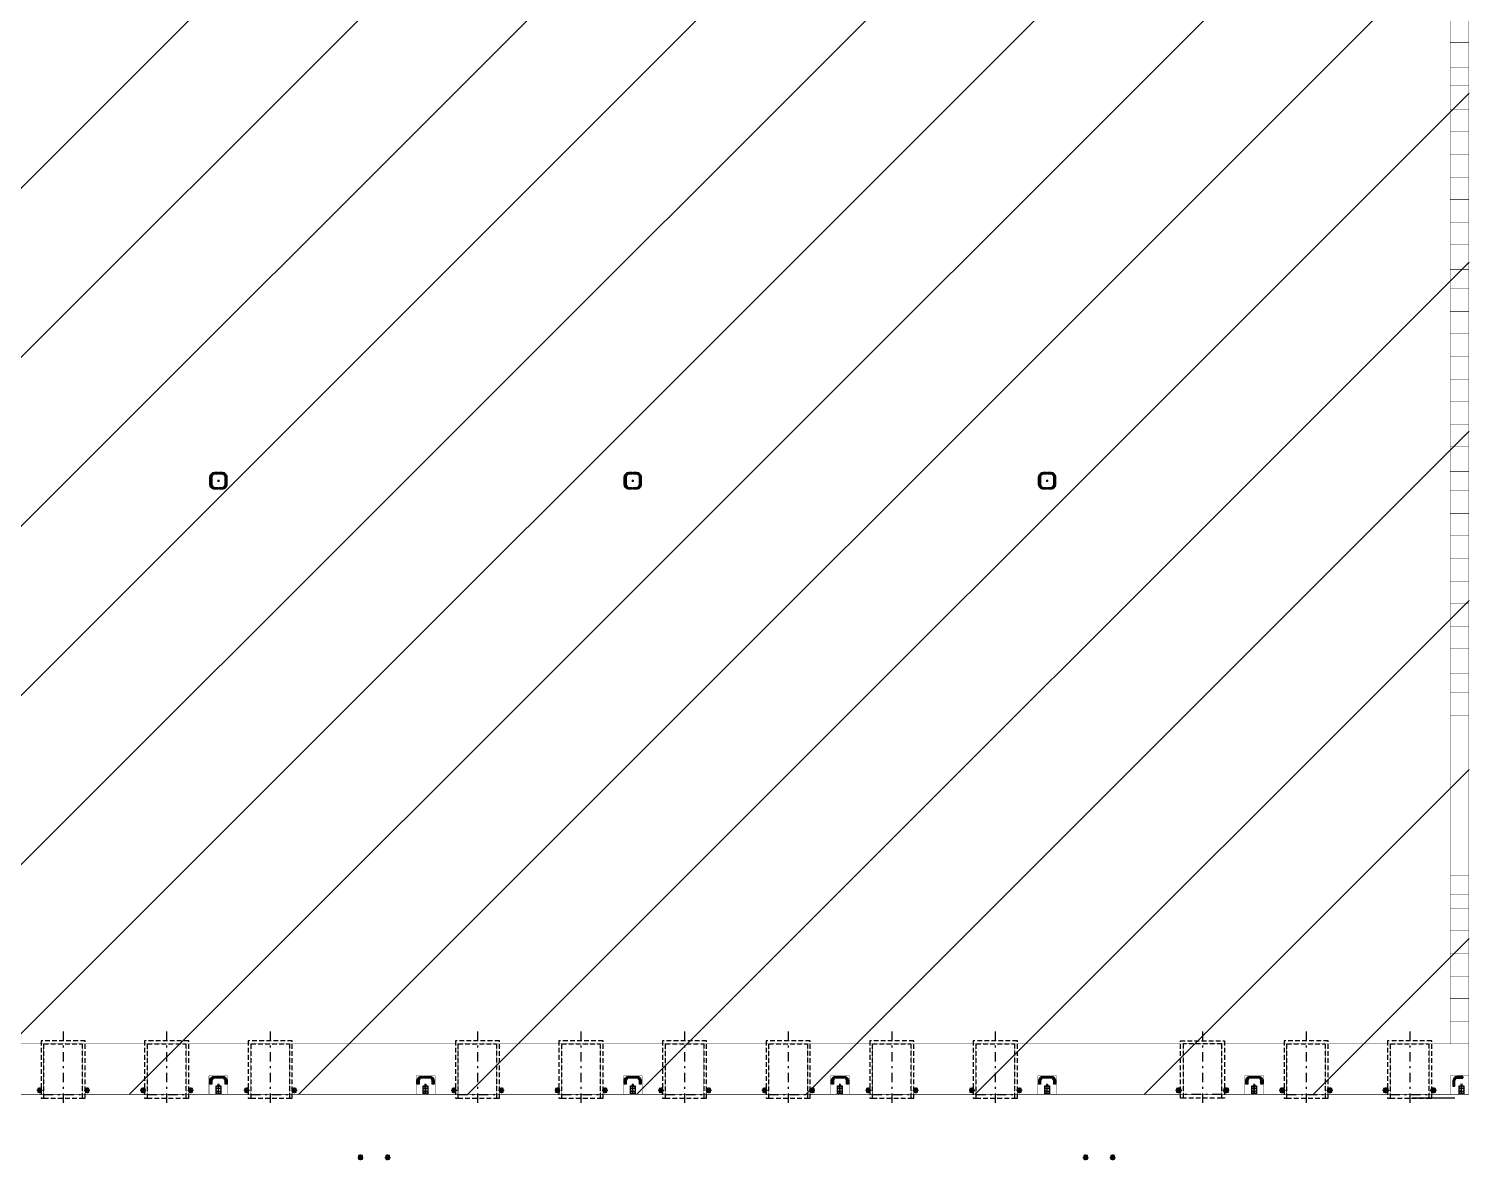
# Model space of a CAD drawing. Header units: millimetres. Extents: x 64 to 660, y 33 to 427.
# Drawn here: x 315.4 to 391.9, y 278.7 to 338.8 of the extents above; entities that cross this region are included whole.
import ezdxf

# ---------------------------------------------------------------- set-up
doc = ezdxf.new("R2010")
doc.units = ezdxf.units.MM
for name, pattern in [('CONTIN', [0]), ('DASHDOT', [1, 0.5, -0.25, 0, -0.25]), ('HIDDEN', [0.375, 0.25, -0.125])]:
    doc.linetypes.add(name, pattern=pattern)
for name, color, linetype in [('0 ESTRUCTURA', 3, 'Continuous'), ('A-CARP-DEFENSAS', 37, 'Continuous'), ('A-ESTR-DOCK', 7, 'Continuous'), ('A-PAV-JUNTA-CONTRACCION-01', 7, 'Continuous'), ('A-PAV-JUNTA-CONTRACCION-02', 251, 'CONTIN'), ('A-PAV-JUNTA-DILATACION', 251, 'Continuous'), ('A-PAV-JUNTA-EXPANSION', 251, 'Continuous')]:
    doc.layers.add(name, color=color, linetype=linetype)
doc.layers.add('H-1', color=7, linetype='Continuous', lineweight=18, true_color=0xffffff)

# ---------------------------------------------------------------- blocks, each defined once
blk = doc.blocks.new('*U45')
at = {"true_color": 0xf3e03b}
h = blk.add_hatch(color=53, dxfattribs=at)
h.dxf.hatch_style = 1
edge = h.paths.add_edge_path()
edge.add_line((0.35, 0.025), (0.35, 0.2))
edge.add_arc((0.2, 0.2), 0.15, 360, 450)
edge.add_line((0.2, 0.35), (-0.2, 0.35))
edge.add_arc((-0.2, 0.2), 0.15, 90, 180)
edge.add_line((-0.35, 0.2), (-0.35, 0.025))
edge.add_line((-0.35, 0.025), (-0.45, 0.025))
edge.add_line((-0.45, 0.025), (-0.45, 0.2))
edge.add_arc((-0.2, 0.2), 0.25, 90, 180, ccw=False)
edge.add_line((-0.2, 0.45), (0.2, 0.45))
edge.add_arc((0.2, 0.2), 0.25, 0, 90, ccw=False)
edge.add_line((0.45, 0.2), (0.45, 0.025))
edge.add_line((0.45, 0.025), (0.35, 0.025))
at = {"color": 253, "linetype": 'DASHDOT', "ltscale": 0.2}
for p, q in [((-0.05, 0), (0.05, 0)), ((0, -0.05), (0, 0.05))]:
    blk.add_line(p, q, dxfattribs=at)
blk.add_lwpolyline([(0.35, 0.025), (0.35, 0.2, 0.414214), (0.2, 0.35), (-0.2, 0.35, 0.414214), (-0.35, 0.2), (-0.35, 0.025), (-0.45, 0.025), (-0.45, 0.2, -0.414214), (-0.2, 0.45), (0.2, 0.45, -0.414214), (0.45, 0.2), (0.45, 0.025)], format="xyb", close=True)
blk.add_lwpolyline([(0.4, 0), (0.4, 0.2, 0.414214), (0.2, 0.4), (-0.2, 0.4, 0.414214), (-0.4, 0.2), (-0.4, 0)], format="xyb", dxfattribs=at)
at = {"color": 251, "linetype": 'HIDDEN', "ltscale": 0.1}
for centre in [(-0.4, 0.1), (0, 0.4), (0.4, 0.1)]:
    blk.add_circle(centre, 0.05, dxfattribs=at)
blk = doc.blocks.new('*U13')
at = {"true_color": 0xf3e03b}
h = blk.add_hatch(color=53, dxfattribs=at)
h.dxf.hatch_style = 1
edge = h.paths.add_edge_path()
edge.add_line((-0.35, -0.025), (-0.35, -0.2))
edge.add_arc((-0.2, -0.2), 0.15, 180, 270)
edge.add_line((-0.2, -0.35), (0.2, -0.35))
edge.add_arc((0.2, -0.2), 0.15, 270, 360)
edge.add_line((0.35, -0.2), (0.35, -0.025))
edge.add_line((0.35, -0.025), (0.45, -0.025))
edge.add_line((0.45, -0.025), (0.45, -0.2))
edge.add_arc((0.2, -0.2), 0.25, -90, 0, ccw=False)
edge.add_line((0.2, -0.45), (-0.2, -0.45))
edge.add_arc((-0.2, -0.2), 0.25, 180, 270, ccw=False)
edge.add_line((-0.45, -0.2), (-0.45, -0.025))
edge.add_line((-0.45, -0.025), (-0.35, -0.025))
at = {"color": 253, "linetype": 'DASHDOT', "ltscale": 0.2}
for p, q in [((0.05, 0), (-0.05, 0)), ((0, 0.05), (0, -0.05))]:
    blk.add_line(p, q, dxfattribs=at)
blk.add_lwpolyline([(-0.4, 0), (-0.4, -0.2, 0.414214), (-0.2, -0.4), (0.2, -0.4, 0.414214), (0.4, -0.2), (0.4, 0)], format="xyb", dxfattribs=at)
blk.add_lwpolyline([(-0.35, -0.025), (-0.35, -0.2, 0.414214), (-0.2, -0.35), (0.2, -0.35, 0.414214), (0.35, -0.2), (0.35, -0.025), (0.45, -0.025), (0.45, -0.2, -0.414214), (0.2, -0.45), (-0.2, -0.45, -0.414214), (-0.45, -0.2), (-0.45, -0.025)], format="xyb", close=True)
at = {"color": 251, "linetype": 'HIDDEN', "ltscale": 0.1}
for centre in [(-0.4, -0.1), (0, -0.4), (0.4, -0.1)]:
    blk.add_circle(centre, 0.05, dxfattribs=at)
blk = doc.blocks.new('*U47')
at = {"true_color": 0xf3e03b}
h = blk.add_hatch(color=53, dxfattribs=at)
h.dxf.hatch_style = 1
edge = h.paths.add_edge_path()
edge.add_line((0.35, -0.075), (0.35, 0.2))
edge.add_arc((0.2, 0.2), 0.15, 0, 90)
edge.add_line((0.2, 0.35), (-0.075, 0.35))
edge.add_line((-0.075, 0.35), (-0.075, 0.45))
edge.add_line((-0.075, 0.45), (0.2, 0.45))
edge.add_arc((0.2, 0.2), 0.25, 0, 90, ccw=False)
edge.add_line((0.45, 0.2), (0.45, -0.075))
edge.add_line((0.45, -0.075), (0.35, -0.075))
at = {"color": 253, "linetype": 'DASHDOT', "ltscale": 0.2}
for p, q in [((-0.05, 0), (0.05, 0)), ((0, 0.05), (0, -0.05))]:
    blk.add_line(p, q, dxfattribs=at)
blk.add_lwpolyline([(0.4, -0.1), (0.4, 0.2, 0.414214), (0.2, 0.4), (-0.1, 0.4)], format="xyb", dxfattribs=at)
blk.add_lwpolyline([(0.35, -0.075), (0.35, -0.075), (0.35, -0.075), (0.35, 0.2, 0.414214), (0.2, 0.35), (-0.075, 0.35), (-0.075, 0.45), (0.2, 0.45, -0.414214), (0.45, 0.2), (0.45, -0.075), (0.45, -0.075), (0.45, -0.075)], format="xyb", close=True)
at = {"color": 251, "linetype": 'HIDDEN', "ltscale": 0.1}
for centre in [(0, 0.4), (0.4, 0)]:
    blk.add_circle(centre, 0.05, dxfattribs=at)
blk = doc.blocks.new('DOCK-T1-204x290-01-PL')
at = {"color": 253, "linetype": 'DASHDOT'}
for p, q in [((0, -1.02), (0, 1.02)), ((-3.35, 0), (0.5, 0))]:
    blk.add_line(p, q, dxfattribs=at)
at = {"color": 37, "linetype": 'ByBlock'}
blk.add_line((0.2, -1.02), (0.2, 1.02), dxfattribs=at)
at = {"color": 0, "linetype": 'ByBlock'}
blk.add_lwpolyline([(0.2, 1.17), (-2.85, 1.17), (-2.85, -1.17), (0.2, -1.17), (0.2, -1.02), (-2.7, -1.02), (-2.7, 1.02), (0.2, 1.02)], close=True, dxfattribs=at)
blk = doc.blocks.new('A$C14BE26EF')
at = {"layer": '0 ESTRUCTURA', "color": 2}
for p, q in [((-175, 3.2), (175, 3.2)), ((-175, -3.2), (175, -3.2))]:
    blk.add_line(p, q, dxfattribs=at)
for points in [[(-205.2625, 125), (-205.2625, 125), (-205.2625, -125), (204.7375, -125), (204.7375, 125)], [(-187.7, -100), (-175, -100), (-175, 100), (-187.7, 100)], [(175, -100), (187.7, -100), (187.7, 100), (175, 100)]]:
    blk.add_lwpolyline(points, close=True, dxfattribs=at)
for centre in [(-75, 75), (75, 75), (-75, -75), (75, -75)]:
    blk.add_circle(centre, 16, dxfattribs=at)
blk = doc.blocks.new('DEFENSA-03-PUNTUAL-PL')
blk.add_hatch(color=253).paths.add_polyline_path([(0.1, 0.1), (0.1, -0.1), (-0.1, -0.1), (-0.1, 0.1)])
at = {"true_color": 0xf3e03b}
h = blk.add_hatch(color=53, dxfattribs=at)
h.dxf.hatch_style = 1
edge = h.paths.add_edge_path()
edge.add_arc((0, 0), 0.05, 0, 360)
at = {"linetype": 'HIDDEN', "ltscale": 0.2}
for p, q in [((-0.15, 0), (0.15, 0)), ((0, -0.15), (0, 0.15))]:
    blk.add_line(p, q, dxfattribs=at)
blk.add_lwpolyline([(0.1, 0.1), (0.1, -0.1), (-0.1, -0.1), (-0.1, 0.1)], close=True)
for centre, radius in [((-0.075, 0.075), 0.0104), ((0, 0), 0.05), ((0.075, 0.075), 0.0104), ((-0.075, -0.075), 0.0104), ((0.075, -0.075), 0.0104)]:
    blk.add_circle(centre, radius)
blk = doc.blocks.new('defensa')
at = {"true_color": 0xf3e03b}
h = blk.add_hatch(color=53, dxfattribs=at)
h.dxf.hatch_style = 1
edge = h.paths.add_edge_path()
edge.add_arc((0, 0), 0.05, 0, 360)
at = {"color": 253, "linetype": 'HIDDEN', "ltscale": 0.4}
for p, q in [((-0.15, 0), (0.15, 0)), ((0, 0.15), (0, -0.15))]:
    blk.add_line(p, q, dxfattribs=at)
at = {"color": 37}
blk.add_lwpolyline([(0.1, -0.1), (-0.1, -0.1), (-0.1, 0.1), (0.1, 0.1)], close=True, dxfattribs=at)
at = {"color": 253}
for centre in [(-0.074714, 0.074872), (0.074714, 0.074872), (-0.074714, -0.074872), (0.074714, -0.074872)]:
    blk.add_circle(centre, 0.010447, dxfattribs=at)
at = {"color": 0}
for radius in [0.051, 0.05]:
    blk.add_circle((0, 0), radius, dxfattribs=at)

msp = doc.modelspace()

# ---------------------------------------------------------------- hatches: boundary and pattern name
h = msp.add_hatch(color=41)
h.dxf.hatch_style = 1
edge = h.paths.add_edge_path()
edge.add_line((380.826, 282.751), (380.826, 282.926))
edge.add_arc((380.676, 282.926), 0.15, 360, 450)
edge.add_line((380.676, 283.076), (380.276, 283.076))
edge.add_arc((380.276, 282.926), 0.15, 90, 180)
edge.add_line((380.126, 282.926), (380.126, 282.751))
edge.add_line((380.126, 282.751), (380.026, 282.751))
edge.add_line((380.026, 282.751), (380.026, 282.926))
edge.add_arc((380.276, 282.926), 0.25, 90, 180, ccw=False)
edge.add_line((380.276, 283.176), (380.676, 283.176))
edge.add_arc((380.676, 282.926), 0.25, 0, 90, ccw=False)
edge.add_line((380.926, 282.926), (380.926, 282.751))
edge.add_line((380.926, 282.751), (380.826, 282.751))
at = {"layer": 'H-1'}
h = msp.add_hatch(dxfattribs=at)
h.set_pattern_fill('ANSI31', color=253, scale=2)
h.set_pattern_definition([(45, (-4639.8004, -1418.538), (-4.490128, 4.490128), [])])
h.paths.add_polyline_path([(248.025, 411.801), (193.113, 411.801), (193.113, 282.207), (248.025, 282.207)])
h.paths.add_polyline_path([(313.397, 411.801), (248.025, 411.801), (248.025, 282.207), (313.397, 282.207)])
h.paths.add_polyline_path([(391.92, 411.801), (313.397, 411.801), (313.397, 282.207), (391.92, 282.207)])

# ---------------------------------------------------------------- linework, layer by layer
msp.add_line((391.163, 282.001), (388.904, 282.001))
at = {"color": 251, "linetype": 'HIDDEN', "ltscale": 0.1}
for centre in [(380.476, 283.126), (380.076, 282.826), (380.876, 282.826)]:
    msp.add_circle(centre, 0.05, dxfattribs=at)
at = {"layer": 'A-PAV-JUNTA-CONTRACCION-01', "const_width": 0.02}
for points in [[(316.233, 282.201), (316.233, 284.891)], [(318.293, 282.201), (318.293, 284.891)], [(321.733, 282.201), (321.733, 284.891)], [(323.793, 282.201), (323.793, 284.891)], [(327.233, 282.201), (327.233, 284.891)], [(329.293, 282.201), (329.293, 284.891)], [(338.233, 282.201), (338.233, 284.891)], [(340.293, 282.201), (340.293, 284.891)], [(343.733, 282.201), (343.733, 284.891)], [(345.793, 282.201), (345.793, 284.891)], [(349.233, 282.201), (349.233, 284.891)], [(351.293, 282.201), (351.293, 284.891)], [(354.733, 282.201), (354.733, 284.891)], [(356.793, 282.201), (356.793, 284.891)], [(360.233, 282.201), (360.233, 284.891)], [(362.293, 282.201), (362.293, 284.891)], [(365.733, 282.201), (365.733, 284.891)], [(367.793, 282.201), (367.793, 284.891)], [(376.733, 282.201), (376.733, 284.891)], [(378.793, 282.201), (378.793, 284.891)], [(382.233, 282.201), (382.233, 284.891)], [(384.293, 282.201), (384.293, 284.891)], [(387.733, 282.201), (387.733, 284.891)], [(389.793, 282.201), (389.793, 284.891)]]:
    msp.add_lwpolyline(points, dxfattribs=at)
at = {"layer": 'A-PAV-JUNTA-CONTRACCION-02', "const_width": 0.02}
for points in [[(390.913, 338.071), (391.903, 338.071)], [(391.903, 334.531), (390.913, 334.531)], [(391.903, 333.331), (390.913, 333.331)], [(391.903, 332.131), (390.913, 332.131)], [(391.903, 330.931), (390.913, 330.931)], [(391.903, 329.731), (390.913, 329.731)], [(391.903, 328.531), (390.913, 328.531)], [(391.903, 327.331), (390.913, 327.331)], [(391.903, 323.801), (390.913, 323.801)], [(391.903, 322.601), (390.913, 322.601)], [(391.903, 321.401), (390.913, 321.401)], [(391.903, 320.201), (390.913, 320.201)], [(391.903, 319.001), (390.913, 319.001)], [(391.903, 317.801), (390.913, 317.801)], [(391.903, 316.601), (390.913, 316.601)], [(391.903, 313.071), (390.913, 313.071)], [(391.903, 311.871), (390.913, 311.871)], [(391.903, 310.671), (390.913, 310.671)], [(391.903, 309.471), (390.913, 309.471)], [(391.903, 308.271), (390.913, 308.271)], [(391.903, 307.071), (390.913, 307.071)], [(391.903, 305.871), (390.913, 305.871)], [(391.903, 302.331), (390.913, 302.331)], [(391.903, 292.092), (390.913, 292.092)], [(391.903, 290.892), (390.913, 290.892)], [(391.903, 289.692), (390.913, 289.692)], [(391.903, 288.492), (390.913, 288.492)], [(391.903, 287.292), (390.913, 287.292)], [(391.903, 286.092), (390.913, 286.092)]]:
    msp.add_lwpolyline(points, dxfattribs=at)
at = {"layer": 'A-PAV-JUNTA-DILATACION', "const_width": 0.02}
for points in [[(390.938, 284.891), (194.113, 284.891), (194.113, 410.801)], [(390.913, 284.891), (390.913, 410.801)], [(390.938, 284.891), (391.913, 284.891)]]:
    msp.add_lwpolyline(points, dxfattribs=at)
at = {"layer": 'A-PAV-JUNTA-EXPANSION', "const_width": 0.02}
for points in [[(193.123, 282.211), (391.903, 282.211), (391.903, 411.791), (193.123, 411.791)], [(391.903, 335.771), (390.913, 335.771), (390.913, 336.771), (391.903, 336.771)], [(391.903, 325.031), (390.913, 325.031), (390.913, 326.031), (391.903, 326.031)], [(391.903, 314.301), (390.913, 314.301), (390.913, 315.301), (391.903, 315.301)], [(391.903, 303.571), (390.913, 303.571), (390.913, 304.571), (391.903, 304.571)], [(391.903, 292.831), (390.913, 292.831), (390.913, 293.831), (391.903, 293.831)], [(326.013, 283.201), (325.013, 283.201), (325.013, 282.211), (326.013, 282.211)], [(337.013, 283.201), (336.013, 283.201), (336.013, 282.211), (337.013, 282.211)], [(348.013, 283.201), (347.013, 283.201), (347.013, 282.211), (348.013, 282.211)], [(359.013, 283.201), (358.013, 283.201), (358.013, 282.211), (359.013, 282.211)], [(370.013, 283.201), (369.013, 283.201), (369.013, 282.211), (370.013, 282.211)], [(381.013, 283.201), (380.013, 283.201), (380.013, 282.211), (381.013, 282.211)], [(391.903, 282.211), (390.913, 282.211), (390.913, 283.201), (391.903, 283.201)]]:
    msp.add_lwpolyline(points, close=True, dxfattribs=at)

# ---------------------------------------------------------------- block references
at = {"layer": '0 ESTRUCTURA', "xscale": -0.001, "yscale": 0.001, "zscale": 0.001, "rotation": 270}
for p in [(325.513, 282.451), (336.513, 282.451), (347.513, 282.451), (358.513, 282.451), (369.513, 282.451), (380.513, 282.451), (391.513, 282.451)]:
    msp.add_blockref('A$C14BE26EF', p, dxfattribs=at)
at = {"layer": 'A-CARP-DEFENSAS', "rotation": 90}
for name, p in [('*U45', (325.513, 314.801)), ('*U13', (325.513, 314.801)), ('*U45', (347.513, 314.801)), ('*U13', (347.513, 314.801)), ('*U45', (369.513, 314.801)), ('*U13', (369.513, 314.801))]:
    msp.add_blockref(name, p, dxfattribs=at)
at = {"layer": 'A-CARP-DEFENSAS'}
for p in [(325.513, 282.726), (336.513, 282.726), (347.513, 282.726), (358.513, 282.726), (369.513, 282.726), (380.513, 282.726)]:
    msp.add_blockref('*U45', p, dxfattribs=at)
at = {"layer": 'A-CARP-DEFENSAS', "xscale": -1}
msp.add_blockref('*U47', (391.513, 282.726), dxfattribs=at)
at = {"layer": 'A-CARP-DEFENSAS', "xscale": -1, "rotation": 180}
for name, p in [('DEFENSA-03-PUNTUAL-PL', (316.016, 282.428)), ('DEFENSA-03-PUNTUAL-PL', (318.536, 282.428)), ('DEFENSA-03-PUNTUAL-PL', (321.516, 282.428)), ('DEFENSA-03-PUNTUAL-PL', (324.036, 282.428)), ('DEFENSA-03-PUNTUAL-PL', (327.016, 282.428)), ('DEFENSA-03-PUNTUAL-PL', (329.536, 282.428)), ('DEFENSA-03-PUNTUAL-PL', (338.016, 282.428)), ('DEFENSA-03-PUNTUAL-PL', (340.536, 282.428)), ('DEFENSA-03-PUNTUAL-PL', (343.516, 282.428)), ('DEFENSA-03-PUNTUAL-PL', (346.036, 282.428)), ('DEFENSA-03-PUNTUAL-PL', (349.016, 282.428)), ('DEFENSA-03-PUNTUAL-PL', (351.536, 282.428)), ('DEFENSA-03-PUNTUAL-PL', (354.516, 282.428)), ('DEFENSA-03-PUNTUAL-PL', (357.036, 282.428)), ('DEFENSA-03-PUNTUAL-PL', (360.016, 282.428)), ('DEFENSA-03-PUNTUAL-PL', (362.536, 282.428)), ('DEFENSA-03-PUNTUAL-PL', (365.516, 282.428)), ('DEFENSA-03-PUNTUAL-PL', (368.036, 282.428)), ('DEFENSA-03-PUNTUAL-PL', (376.479, 282.428)), ('DEFENSA-03-PUNTUAL-PL', (376.516, 282.428)), ('DEFENSA-03-PUNTUAL-PL', (378.999, 282.428)), ('DEFENSA-03-PUNTUAL-PL', (379.036, 282.428)), ('DEFENSA-03-PUNTUAL-PL', (381.979, 282.428)), ('DEFENSA-03-PUNTUAL-PL', (382.016, 282.428)), ('DEFENSA-03-PUNTUAL-PL', (384.499, 282.428)), ('DEFENSA-03-PUNTUAL-PL', (384.536, 282.428)), ('DEFENSA-03-PUNTUAL-PL', (387.479, 282.428)), ('DEFENSA-03-PUNTUAL-PL', (387.516, 282.428)), ('DEFENSA-03-PUNTUAL-PL', (389.999, 282.428)), ('DEFENSA-03-PUNTUAL-PL', (390.036, 282.428)), ('defensa', (333.056, 278.863)), ('defensa', (334.496, 278.863)), ('defensa', (371.556, 278.863)), ('defensa', (372.996, 278.863))]:
    msp.add_blockref(name, p, dxfattribs=at)
at = {"layer": 'A-ESTR-DOCK', "color": 253, "linetype": 'HIDDEN', "rotation": 270}
for p in [(317.263, 282.201), (322.763, 282.201), (328.263, 282.201), (339.263, 282.201), (344.763, 282.201), (350.263, 282.201), (355.763, 282.201), (361.263, 282.201), (366.763, 282.201), (383.263, 282.201), (388.763, 282.201)]:
    msp.add_blockref('DOCK-T1-204x290-01-PL', p, dxfattribs=at)
at = {"layer": 'A-ESTR-DOCK', "color": 253, "linetype": 'HIDDEN', "xscale": -1, "rotation": 90}
msp.add_blockref('DOCK-T1-204x290-01-PL', (377.763, 282.201), dxfattribs=at)

doc.saveas('drawing.dxf')
